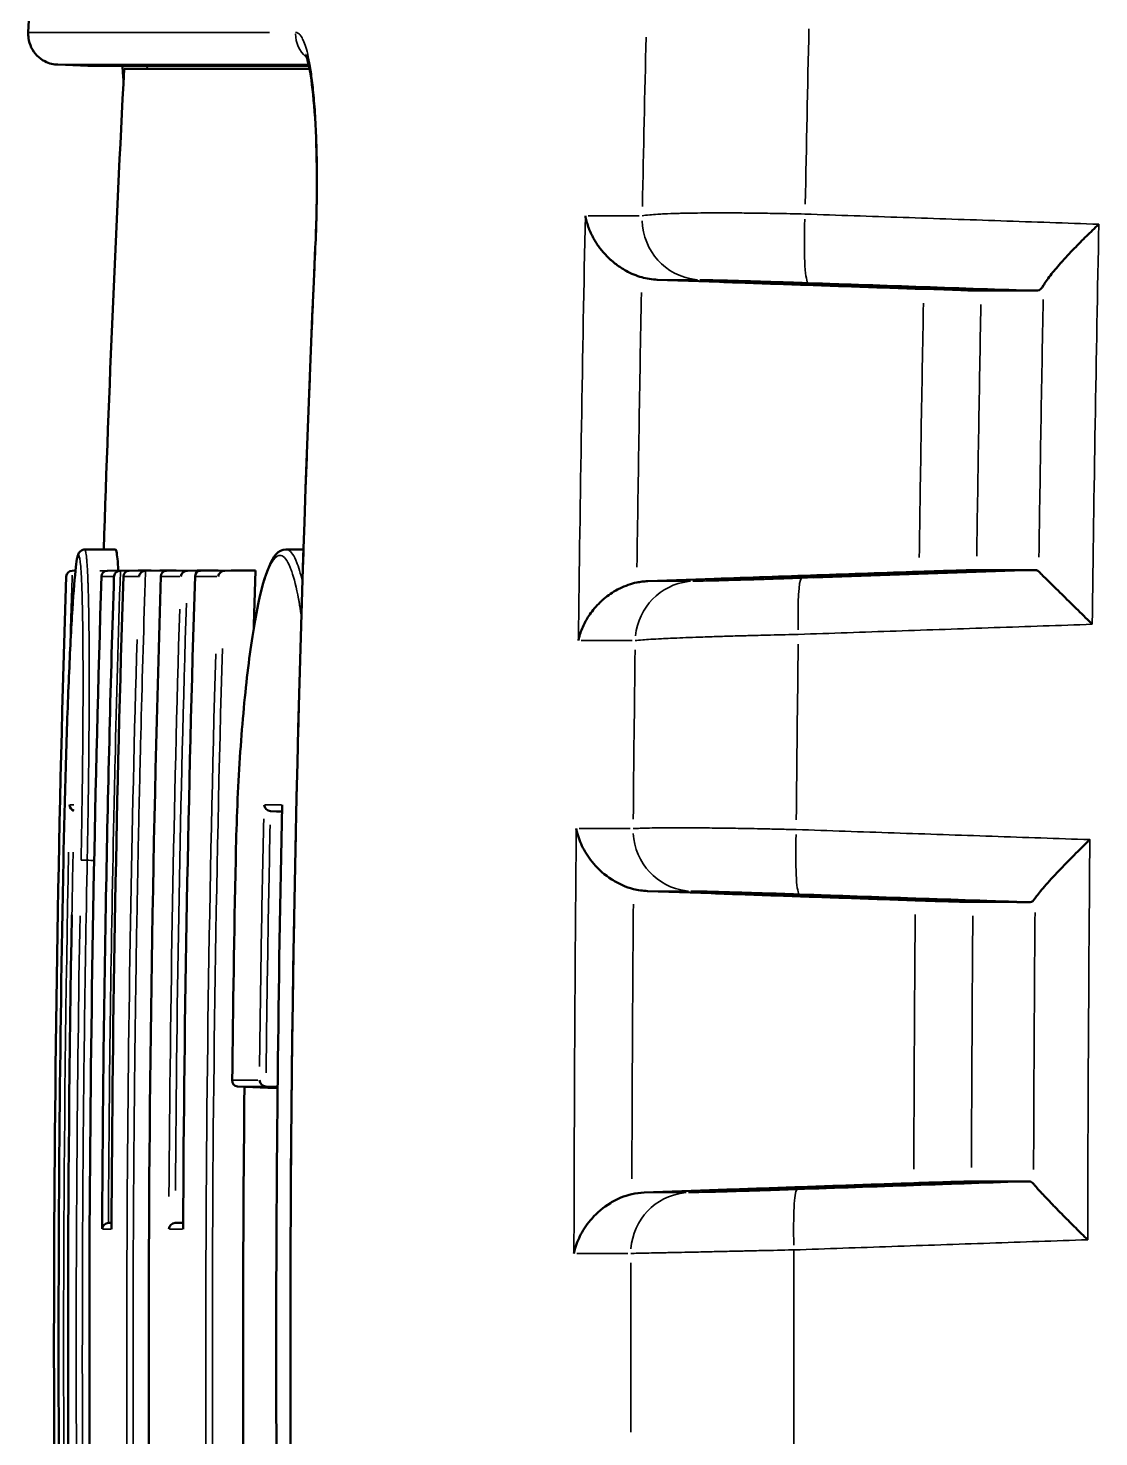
# Model space of a CAD drawing. Header units: millimetres. Extents: x 40 to 2195, y 40 to 1687.
# Drawn here: x 995.76 to 1013.28, y 1387.74 to 1410.78 of the extents above; entities that cross this region are included whole.
import ezdxf

# ---------------------------------------------------------------- set-up
doc = ezdxf.new("R2010")
doc.units = ezdxf.units.MM
doc.header["$LTSCALE"] = 8
doc.layers.add('Visible (ISO)', color=7, linetype='Continuous', lineweight=50)
doc.layers.add('Visible Narrow (ISO)', color=7, linetype='Continuous', lineweight=35)

msp = doc.modelspace()

# ---------------------------------------------------------------- linework, layer by layer
at = {"layer": 'Visible (ISO)'}
for p, q in [((1000.217, 1410.663), (1000.217, 1410.663)), ((996.247, 1410.183), (996.74, 1410.166)), ((1000.356, 1410.166), (996.738, 1410.166)), ((1000.376, 1410.166), (1000.376, 1410.166)), ((1000.384, 1410.114), (1000.384, 1410.114)), ((1006.058, 1406.665), (1007.077, 1406.63)), ((1007.903, 1406.63), (1007.08, 1406.63)), ((996.688, 1402.253), (997.192, 1402.254)), ((999.982, 1402.253), (1000.268, 1402.254)), ((996.386, 1401.81), (996.386, 1401.81)), ((996.486, 1401.906), (996.537, 1401.907)), ((997.059, 1401.906), (997.561, 1401.908)), ((997.273, 1401.906), (997.777, 1401.908)), ((997.415, 1401.906), (997.917, 1401.908)), ((997.777, 1401.908), (997.561, 1401.908)), ((997.684, 1401.906), (998.187, 1401.908)), ((998.187, 1401.908), (997.917, 1401.908)), ((998.027, 1401.906), (998.528, 1401.908)), ((998.368, 1401.906), (998.872, 1401.908)), ((998.872, 1401.908), (998.528, 1401.908)), ((998.584, 1401.906), (999.084, 1401.908)), ((998.98, 1401.906), (999.483, 1401.908)), ((999.483, 1401.908), (999.084, 1401.908)), ((1000.223, 1401.84), (1000.223, 1401.84)), ((1000.157, 1401.597), (1000.157, 1401.597)), ((1005.9, 1401.735), (1006.998, 1401.773)), ((1007.808, 1401.773), (1006.986, 1401.773)), ((999.728, 1397.974), (999.919, 1397.963)), ((1005.896, 1396.666), (1006.942, 1396.63)), ((1007.761, 1396.63), (1006.939, 1396.63)), ((999.187, 1393.47), (999.685, 1393.447)), ((999.654, 1393.47), (999.845, 1393.462)), ((999.845, 1393.447), (999.685, 1393.447)), ((1005.844, 1391.735), (1006.915, 1391.773)), ((1007.733, 1391.773), (1006.91, 1391.773)), ((997.076, 1391.237), (997.127, 1391.238)), ((998.17, 1391.237), (998.299, 1391.241)), ((1005.623, 1389.901), (1005.623, 1389.901)), ((1005.625, 1388.501), (1005.625, 1388.501))]:
    msp.add_line(p, q, dxfattribs=at)
for centre, radius, start, end in [((1395.186, 1389.201), 400, 175.10414, 176.91759), ((1395.186, 1389.201), 398.4, 176.99104, 178.12254), ((1395.186, 1389.201), 399, 178.18914, 181.54091), ((1395.384, 1389.2), 397.4, 178.16744, 178.16759), ((1395.508, 1389.198), 396.839, 178.16467, 178.16477), ((1395.498, 1389.201), 396.218, 178.16219, 178.29836), ((1396.448, 1389.173), 397.169, 178.30007, 178.30009), ((1395.94, 1389.201), 388.299, 178.90381, 178.90773), ((1395.498, 1389.201), 396.218, 179.38342, 180.61658), ((1395.94, 1389.201), 388.299, 179.61682, 179.62056)]:
    msp.add_arc(centre, radius, start, end, dxfattribs=at)
for centre, major_axis, ratio, start_param, end_param in [((1356.473, 1389.2), (-0.007, 381.504), 0.911853, 1.525171, 1.525247), ((1010.38, 1406.523), (-0.999, 0.035), 0.007329, 1.608058, 2.931488), ((1452.198, 1406.213), (-450.633, 0.278), 0.000029, 6.066786, 6.074349), ((1452.199, 1406.195), (-450.633, 0.295), 0.000038, 6.0647, 6.066786), ((1012.325, 1407.489), (0.048, 1.002), 0.227025, 3.152478, 3.572113), ((996.486, 1401.806), (-0.1, 0.0033), 0.999941, 4.747166, 6.283313), ((997.064, 1401.806), (-0.0713, 0.0735), 0.95109, 5.540715, 7.077144), ((1395.284, 1389.201), (0, 399), 0.998284, 1.539191, 1.551905), ((997.422, 1401.806), (-0.0718, 0.0739), 0.937936, 5.547783, 7.083927), ((1395.418, 1389.206), (1.974, 397.95), 0.999718, 1.543832, 1.543833), ((998.036, 1401.806), (-0.0724, 0.0746), 0.920712, 5.557093, 7.093127), ((998.36, 1401.806), (-0.0752, -0.0727), 0.913041, 3.901202, 5.437452), ((998.594, 1401.806), (-0.0728, 0.075), 0.908099, 5.564078, 7.100108), ((998.97, 1401.806), (-0.0756, -0.0732), 0.900447, 3.89426, 5.430616), ((1356.473, 1389.2), (-0.007, 381.504), 0.911853, 1.537655, 1.53773), ((1010.303, 1401.88), (-1.001, -0.035), 0.007343, 3.35183, 4.675862), ((1452.177, 1402.192), (-450.786, -0.279), 0.00003, 0.209858, 0.217378), ((1452.177, 1402.209), (-450.785, -0.296), 0.000039, 0.217377, 0.21993), ((996.542, 1398.074), (-0.071, 0.0722), 0.974136, 0.784729, 2.049992), ((999.722, 1398.074), (-0.074, 0.0756), 0.88564, 0.834249, 2.370288), ((1000.021, 1398.073), (-0.076, -0.0742), 0.881115, 5.423835, 5.550223), ((1395.196, 1389.201), (0, -399), 0.999837, 4.692414, 4.737972), ((1395.284, 1389.201), (0, 399), 0.998284, 1.551905, 1.565937), ((1005.935, 1397.727), (-0.888, -0.584), 0.997982, 0.735413, 0.953575), ((1356.4, 1389.201), (0, 381.471), 0.91174, 1.551402, 1.551477), ((1010.244, 1396.523), (-1, 0.035), 0.007351, 1.606292, 2.930893), ((1452.191, 1396.212), (-450.938, 0.279), 0.00003, 6.065047, 6.072533), ((1452.192, 1396.195), (-450.938, 0.295), 0.000039, 6.062816, 6.065047), ((1012.178, 1397.486), (0.02, 0.999), 0.229505, 3.146187, 3.497465), ((999.202, 1393.57), (-0.0751, -0.0742), 0.893064, 5.436621, 6.972657), ((999.647, 1393.57), (-0.0744, 0.0752), 0.885758, 0.839903, 2.375942), ((1010.219, 1391.88), (1, 0.035), 0.007356, 0.210742, 1.535543), ((1452.185, 1392.191), (-450.989, -0.279), 0.00003, 0.21099, 0.218462), ((1452.184, 1392.209), (-450.989, -0.296), 0.000039, 0.218462, 0.220848), ((1012.142, 1390.916), (0.008, 1), 0.229728, 6.001695, 6.285035), ((1005.88, 1390.679), (0.479, 0.942), 0.999234, 0.50431, 0.69856), ((1356.4, 1389.201), (0, 381.471), 0.91174, 1.563901, 1.563977), ((997.073, 1391.137), (-0.073, -0.0725), 0.943156, 3.931175, 5.43964), ((998.164, 1391.137), (-0.0741, -0.0736), 0.913223, 3.914695, 5.450741), ((998.399, 1391.137), (-0.0739, 0.0741), 0.908135, 0.734086, 0.830277)]:
    msp.add_ellipse(centre, major_axis=major_axis, ratio=ratio, start_param=start_param, end_param=end_param, dxfattribs=at)
for points, knots in [([(996.247, 1410.183), (996.245, 1410.184), (996.243, 1410.184), (996.237, 1410.184), (996.234, 1410.184), (996.227, 1410.185), (996.223, 1410.185), (996.212, 1410.186), (996.205, 1410.187), (996.181, 1410.19), (996.164, 1410.193), (996.108, 1410.206), (996.07, 1410.221), (995.987, 1410.264), (995.944, 1410.296), (995.87, 1410.372), (995.838, 1410.416), (995.792, 1410.512), (995.776, 1410.564), (995.765, 1410.647), (995.764, 1410.679), (995.765, 1410.71)], [0, 0, 0, 0, 0.00107948, 0.00107948, 0.00211391, 0.00211391, 0.00333286, 0.00333286, 0.00552746, 0.00552746, 0.01066084, 0.01066084, 0.02274487, 0.02274487, 0.03860349, 0.03860349, 0.05453463, 0.05453463, 0.0704664, 0.0704664, 0.07984754, 0.07984754, 0.07984754, 0.07984754]), ([(1000.462, 1407.191), (1000.478, 1407.554), (1000.487, 1407.923), (1000.487, 1408.603), (1000.479, 1408.925), (1000.448, 1409.488), (1000.424, 1409.737), (1000.384, 1410.022), (1000.369, 1410.102), (1000.342, 1410.228), (1000.329, 1410.276), (1000.31, 1410.335), (1000.303, 1410.351), (1000.302, 1410.351), (1000.302, 1410.351), (1000.302, 1410.351)], [0, 0, 0, 0, 0.1090992, 0.1090992, 0.2155087, 0.2155087, 0.3206397, 0.3206397, 0.3700923, 0.3700923, 0.4148458, 0.4148458, 0.4518339, 0.4518339, 0.4526342, 0.4526342, 0.4526342, 0.4526342]), ([(997.324, 1409.896), (997.322, 1409.932), (997.32, 1409.967), (997.314, 1410.06), (997.31, 1410.116), (997.305, 1410.166)], [0.31018774, 0.31018774, 0.31018774, 0.31018774, 0.32813959, 0.32813959, 0.36023956, 0.36023956, 0.36023956, 0.36023956]), ([(997.336, 1410.114), (997.336, 1410.114), (997.403, 1410.114), (997.925, 1410.114), (998.869, 1410.114), (1000.366, 1410.114)], [-6.309309, -6.309309, -6.309309, -6.309309, -4.95291, -4.95291, -1.054448, -1.054448, -1.054448, -1.054448]), ([(1004.88, 1407.711), (1004.885, 1407.681), (1004.892, 1407.652), (1004.9, 1407.623), (1004.908, 1407.593), (1004.917, 1407.563), (1004.928, 1407.533), (1004.938, 1407.503), (1004.95, 1407.473), (1004.963, 1407.444), (1004.975, 1407.419), (1004.987, 1407.394), (1005, 1407.369), (1005.013, 1407.345), (1005.026, 1407.32), (1005.041, 1407.297), (1005.056, 1407.273), (1005.071, 1407.249), (1005.087, 1407.226), (1005.096, 1407.214), (1005.105, 1407.201), (1005.114, 1407.189), (1005.132, 1407.165), (1005.15, 1407.142), (1005.169, 1407.12), (1005.189, 1407.097), (1005.209, 1407.076), (1005.229, 1407.055), (1005.25, 1407.033), (1005.271, 1407.013), (1005.293, 1406.993), (1005.298, 1406.988), (1005.304, 1406.983), (1005.31, 1406.978), (1005.334, 1406.957), (1005.358, 1406.937), (1005.384, 1406.918), (1005.41, 1406.898), (1005.436, 1406.879), (1005.464, 1406.861), (1005.491, 1406.844), (1005.518, 1406.827), (1005.546, 1406.812), (1005.588, 1406.789), (1005.63, 1406.768), (1005.673, 1406.751), (1005.716, 1406.733), (1005.759, 1406.718), (1005.802, 1406.705)], [0.000013, 0.000013, 0.000013, 0.000013, 0.0651782, 0.0651782, 0.0651782, 0.1325891, 0.1325891, 0.1325891, 0.2, 0.2, 0.2, 0.256502, 0.256502, 0.256502, 0.3127765, 0.3127765, 0.3127765, 0.3691619, 0.3691619, 0.3691619, 0.4, 0.4, 0.4, 0.460956, 0.460956, 0.460956, 0.5224792, 0.5224792, 0.5224792, 0.5840364, 0.5840364, 0.5840364, 0.6, 0.6, 0.6, 0.6658861, 0.6658861, 0.6658861, 0.7329431, 0.7329431, 0.7329431, 0.8, 0.8, 0.8, 0.9, 0.9, 0.9, 1, 1, 1, 1]), ([(1012.376, 1406.574), (1012.387, 1406.593), (1012.401, 1406.616), (1012.419, 1406.641), (1012.438, 1406.67), (1012.462, 1406.701), (1012.49, 1406.737), (1012.513, 1406.766), (1012.538, 1406.797), (1012.567, 1406.831), (1012.594, 1406.863), (1012.624, 1406.898), (1012.656, 1406.934), (1012.667, 1406.946), (1012.677, 1406.958), (1012.688, 1406.97), (1012.723, 1407.008), (1012.76, 1407.049), (1012.799, 1407.091), (1012.834, 1407.128), (1012.871, 1407.166), (1012.909, 1407.206), (1012.925, 1407.222), (1012.942, 1407.239), (1012.958, 1407.256), (1012.99, 1407.288), (1013.022, 1407.321), (1013.055, 1407.354), (1013.088, 1407.386), (1013.121, 1407.418), (1013.154, 1407.451), (1013.187, 1407.483), (1013.22, 1407.514), (1013.254, 1407.547), (1013.263, 1407.555), (1013.272, 1407.564), (1013.282, 1407.573)], [0.0000015, 0.0000015, 0.0000015, 0.0000015, 0.1184218, 0.1184218, 0.1184218, 0.25, 0.25, 0.25, 0.3593333, 0.3593333, 0.3593333, 0.4656839, 0.4656839, 0.4656839, 0.5, 0.5, 0.5, 0.6100758, 0.6100758, 0.6100758, 0.7085738, 0.7085738, 0.7085738, 0.75, 0.75, 0.75, 0.8289084, 0.8289084, 0.8289084, 0.9056427, 0.9056427, 0.9056427, 0.9795073, 0.9795073, 0.9795073, 1, 1, 1, 1]), ([(1006.058, 1406.665), (1006.015, 1406.667), (1005.972, 1406.671), (1005.886, 1406.684), (1005.844, 1406.694), (1005.802, 1406.705)], [0.000001, 0.000001, 0.000001, 0.000001, 0.01298467, 0.01298467, 0.02596788, 0.02596788, 0.02596788, 0.02596788]), ([(1010.417, 1406.514), (1010.045, 1406.527), (1009.303, 1406.553), (1008.19, 1406.591), (1007.448, 1406.617), (1007.077, 1406.63)], [0, 0, 0, 0, 0.3333333, 0.6666667, 1, 1, 1, 1]), ([(1007.9, 1406.63), (1008.363, 1406.614), (1008.827, 1406.598), (1009.291, 1406.582), (1010.218, 1406.55), (1011.147, 1406.519), (1012.076, 1406.487)], [0, 0, 0, 0, 0.3333333, 0.3333333, 0.3333333, 1, 1, 1, 1]), ([(996.34, 1397.171), (996.351, 1397.708), (996.365, 1398.253), (996.395, 1399.264), (996.412, 1399.745), (996.449, 1400.593), (996.468, 1400.97), (996.506, 1401.576), (996.526, 1401.812), (996.552, 1402.033), (996.56, 1402.085), (996.574, 1402.145), (996.578, 1402.161), (996.59, 1402.19), (996.595, 1402.201), (996.614, 1402.222), (996.623, 1402.231), (996.649, 1402.247), (996.668, 1402.253), (996.688, 1402.253)], [0, 0, 0, 0, 0.1613355, 0.1613355, 0.3203357, 0.3203357, 0.4795766, 0.4795766, 0.6392043, 0.6392043, 0.7110804, 0.7110804, 0.7471821, 0.7471821, 0.765384, 0.765384, 0.7749021, 0.7749021, 0.7849978, 0.7849978, 0.7849978, 0.7849978]), ([(997.238, 1401.907), (997.23, 1402.056), (997.22, 1402.165), (997.203, 1402.243), (997.197, 1402.254), (997.192, 1402.254)], [-0.8577646, -0.8577646, -0.8577646, -0.8577646, -0.7710822, -0.7710822, -0.7304026, -0.7304026, -0.7304026, -0.7304026]), ([(999.159, 1397.17), (999.169, 1397.706), (999.191, 1398.248), (999.254, 1399.256), (999.295, 1399.735), (999.392, 1400.585), (999.448, 1400.964), (999.571, 1401.582), (999.638, 1401.824), (999.776, 1402.136), (999.848, 1402.253), (999.982, 1402.253)], [0, 0, 0, 0, 0.1606433, 0.1606433, 0.319311, 0.319311, 0.4793299, 0.4793299, 0.6418433, 0.6418433, 0.7882728, 0.7882728, 0.7882728, 0.7882728]), ([(997.273, 1401.906), (997.265, 1401.906), (997.258, 1401.905), (997.242, 1401.902), (997.234, 1401.899), (997.214, 1401.889), (997.204, 1401.881), (997.187, 1401.861), (997.18, 1401.851), (997.17, 1401.827), (997.169, 1401.816), (997.168, 1401.81), (997.168, 1401.81), (997.168, 1401.81)], [0.000001, 0.000001, 0.000001, 0.000001, 0.00236883, 0.00236883, 0.00503564, 0.00503564, 0.00940034, 0.00940034, 0.01335065, 0.01335065, 0.01867467, 0.01867467, 0.01878284, 0.01878284, 0.01878284, 0.01878284]), ([(997.684, 1401.906), (997.676, 1401.906), (997.668, 1401.905), (997.652, 1401.902), (997.644, 1401.899), (997.625, 1401.889), (997.614, 1401.881), (997.597, 1401.862), (997.59, 1401.852), (997.579, 1401.828), (997.578, 1401.816), (997.577, 1401.81), (997.577, 1401.81), (997.577, 1401.81)], [0.000001, 0.000001, 0.000001, 0.000001, 0.00234912, 0.00234912, 0.00499152, 0.00499152, 0.00933891, 0.00933891, 0.01331814, 0.01331814, 0.01856634, 0.01856634, 0.01868873, 0.01868873, 0.01868873, 0.01868873]), ([(1006.998, 1401.773), (1007.555, 1401.792), (1008.112, 1401.811), (1009.225, 1401.85), (1009.782, 1401.869), (1010.339, 1401.889)], [-0.334543, -0.334543, -0.334543, -0.334543, -0.167272, -0.167272, -0.000001, -0.000001, -0.000001, -0.000001]), ([(1012.25, 1401.916), (1012.258, 1401.916), (1012.266, 1401.914), (1012.282, 1401.906), (1012.29, 1401.901), (1012.298, 1401.893)], [-0.02261933, -0.02261933, -0.02261933, -0.02261933, -0.01131033, -0.01131033, -0.000001, -0.000001, -0.000001, -0.000001]), ([(1013.174, 1401.03), (1013.159, 1401.045), (1013.143, 1401.06), (1013.044, 1401.158), (1012.961, 1401.239), (1012.799, 1401.399), (1012.72, 1401.477), (1012.563, 1401.631), (1012.487, 1401.706), (1012.368, 1401.823), (1012.324, 1401.867), (1012.298, 1401.893)], [-0.1566309, -0.1566309, -0.1566309, -0.1566309, -0.1501663, -0.1501663, -0.1146615, -0.1146615, -0.0783143, -0.0783143, -0.0371215, -0.0371215, -0.000001, -0.000001, -0.000001, -0.000001]), ([(1005.721, 1401.713), (1005.675, 1401.703), (1005.628, 1401.69), (1005.582, 1401.674), (1005.535, 1401.658), (1005.489, 1401.638), (1005.443, 1401.616), (1005.431, 1401.61), (1005.42, 1401.604), (1005.408, 1401.598), (1005.368, 1401.577), (1005.329, 1401.553), (1005.291, 1401.527), (1005.255, 1401.502), (1005.219, 1401.475), (1005.184, 1401.445), (1005.163, 1401.427), (1005.142, 1401.409), (1005.122, 1401.389), (1005.09, 1401.358), (1005.059, 1401.325), (1005.03, 1401.291), (1005.002, 1401.258), (1004.976, 1401.224), (1004.951, 1401.188), (1004.932, 1401.16), (1004.914, 1401.132), (1004.898, 1401.103), (1004.88, 1401.072), (1004.863, 1401.04), (1004.848, 1401.008), (1004.834, 1400.977), (1004.82, 1400.944), (1004.809, 1400.912), (1004.797, 1400.88), (1004.787, 1400.848), (1004.778, 1400.815), (1004.774, 1400.798), (1004.77, 1400.781), (1004.766, 1400.764)], [0, 0, 0, 0, 0.1104252, 0.1104252, 0.1104252, 0.2218283, 0.2218283, 0.2218283, 0.25, 0.25, 0.25, 0.3477487, 0.3477487, 0.3477487, 0.4419797, 0.4419797, 0.4419797, 0.5, 0.5, 0.5, 0.5929819, 0.5929819, 0.5929819, 0.681076, 0.681076, 0.681076, 0.75, 0.75, 0.75, 0.8232727, 0.8232727, 0.8232727, 0.8949706, 0.8949706, 0.8949706, 0.9643261, 0.9643261, 0.9643261, 0.9999883, 0.9999883, 0.9999883, 0.9999883]), ([(1005.721, 1401.713), (1005.751, 1401.719), (1005.78, 1401.724), (1005.84, 1401.731), (1005.87, 1401.733), (1005.9, 1401.735)], [0.00000133, 0.00000133, 0.00000133, 0.00000133, 0.00899695, 0.00899695, 0.01799242, 0.01799242, 0.01799242, 0.01799242]), ([(1004.732, 1397.687), (1004.735, 1397.67), (1004.739, 1397.654), (1004.764, 1397.549), (1004.797, 1397.46), (1004.887, 1397.284), (1004.945, 1397.197), (1005.098, 1397.019), (1005.197, 1396.93), (1005.368, 1396.82), (1005.427, 1396.789), (1005.546, 1396.736), (1005.606, 1396.715), (1005.667, 1396.699)], [-0.1692811, -0.1692811, -0.1692811, -0.1692811, -0.1621934, -0.1621934, -0.1238543, -0.1238543, -0.0846102, -0.0846102, -0.0399224, -0.0399224, -0.0192023, -0.0192023, -0.000001, -0.000001, -0.000001, -0.000001]), ([(1012.239, 1396.548), (1012.266, 1396.589), (1012.312, 1396.647), (1012.434, 1396.789), (1012.512, 1396.875), (1012.674, 1397.046), (1012.758, 1397.133), (1012.928, 1397.304), (1013.016, 1397.391), (1013.108, 1397.48), (1013.119, 1397.491), (1013.13, 1397.501), (1013.135, 1397.507)], [-0.1517774, -0.1517774, -0.1517774, -0.1517774, -0.1144708, -0.1144708, -0.0736713, -0.0736713, -0.0362372, -0.0362372, 0, 0, 0.0022163, 0.0044325, 0.0044325, 0.0044325, 0.0044325]), ([(1010.28, 1396.514), (1009.908, 1396.527), (1009.166, 1396.553), (1008.054, 1396.591), (1007.312, 1396.617), (1006.942, 1396.63)], [0, 0, 0, 0, 0.3333333, 0.6666667, 1, 1, 1, 1]), ([(1007.764, 1396.63), (1008.227, 1396.614), (1008.691, 1396.598), (1009.155, 1396.582), (1009.618, 1396.566), (1010.082, 1396.55), (1010.547, 1396.534), (1011.011, 1396.519), (1011.475, 1396.503), (1011.94, 1396.487)], [0, 0, 0, 0, 0.333333, 0.333333, 0.333333, 0.666667, 0.666667, 0.666667, 1, 1, 1, 1]), ([(1006.915, 1391.773), (1007.286, 1391.785), (1008.027, 1391.811), (1009.14, 1391.85), (1009.883, 1391.875), (1010.254, 1391.888)], [0, 0, 0, 0, 0.3333333, 0.6666667, 1, 1, 1, 1]), ([(1011.915, 1391.916), (1011.45, 1391.9), (1010.986, 1391.884), (1010.521, 1391.868), (1010.057, 1391.852), (1009.593, 1391.836), (1009.129, 1391.82), (1008.665, 1391.804), (1008.201, 1391.789), (1007.738, 1391.773)], [0, 0, 0, 0, 0.333333, 0.333333, 0.333333, 0.666667, 0.666667, 0.666667, 1, 1, 1, 1]), ([(1005.641, 1391.708), (1005.58, 1391.694), (1005.52, 1391.675), (1005.402, 1391.626), (1005.344, 1391.597), (1005.172, 1391.492), (1005.072, 1391.406), (1004.916, 1391.231), (1004.856, 1391.144), (1004.763, 1390.968), (1004.728, 1390.879), (1004.701, 1390.773), (1004.698, 1390.756), (1004.694, 1390.74)], [-0.1592877, -0.1592877, -0.1592877, -0.1592877, -0.1403861, -0.1403861, -0.1200546, -0.1200546, -0.0762646, -0.0762646, -0.037673, -0.037673, 0, 0, 0.006948, 0.006948, 0.006948, 0.006948]), ([(1013.1, 1390.963), (1013.066, 1390.995), (1013.033, 1391.028), (1012.968, 1391.092), (1012.935, 1391.124), (1012.871, 1391.188), (1012.839, 1391.22), (1012.799, 1391.259), (1012.791, 1391.267), (1012.745, 1391.313), (1012.709, 1391.35), (1012.636, 1391.423), (1012.6, 1391.46), (1012.55, 1391.512), (1012.534, 1391.528), (1012.486, 1391.577), (1012.457, 1391.608), (1012.401, 1391.667), (1012.375, 1391.695), (1012.342, 1391.73), (1012.332, 1391.74), (1012.297, 1391.778), (1012.274, 1391.804), (1012.238, 1391.846), (1012.224, 1391.862), (1012.213, 1391.876)], [0, 0, 0, 0, 0.0743527, 0.0743527, 0.1505549, 0.1505549, 0.2294177, 0.2294177, 0.25, 0.25, 0.3463477, 0.3463477, 0.4497305, 0.4497305, 0.5, 0.5, 0.602333, 0.602333, 0.7074797, 0.7074797, 0.75, 0.75, 0.879364, 0.879364, 1, 1, 1, 1]), ([(997.127, 1391.144), (997.127, 1391.142), (997.127, 1391.14), (997.127, 1391.138), (997.127, 1391.138), (997.127, 1391.137)], [-0.0006816046, -0.0006816046, -0.0006816046, -0.0006816046, 0, 0, 0.0000660301, 0.0000660301, 0.0000660301, 0.0000660301])]:
    msp.add_open_spline(points, degree=3, knots=knots, dxfattribs=at)
for points in [[(996.247, 1410.183), (996.247, 1410.183), (996.247, 1410.183), (996.247, 1410.183)], [(1000.462, 1371.212), (999.917, 1383.192), (999.917, 1395.21), (1000.462, 1407.191)], [(996.688, 1402.253), (996.688, 1402.253), (996.688, 1402.253), (996.688, 1402.253)], [(996.844, 1381.232), (996.707, 1388.091), (996.747, 1394.957), (996.964, 1401.815)], [(997.127, 1391.144), (997.144, 1394.702), (997.209, 1398.26), (997.322, 1401.816)], [(997.936, 1376.584), (997.669, 1384.991), (997.669, 1393.411), (997.936, 1401.818)], [(998.299, 1391.147), (998.316, 1394.705), (998.382, 1398.263), (998.495, 1401.819)], [(1012, 1401.916), (1011.535, 1401.9), (1010.605, 1401.868), (1009.212, 1401.82), (1008.284, 1401.789), (1007.82, 1401.773)], [(999.921, 1380.339), (999.789, 1386.246), (999.789, 1392.157), (999.921, 1398.063)], [(999.102, 1393.56), (999.116, 1394.764), (999.134, 1395.967), (999.159, 1397.17)], [(996.47, 1382.634), (996.395, 1387.18), (996.398, 1391.729), (996.478, 1396.276)]]:
    msp.add_open_spline(points, degree=3, dxfattribs=at)
at = {"layer": 'Visible Narrow (ISO)'}
for p, q in [((995.776, 1410.71), (999.714, 1410.71)), ((1000.373, 1410.183), (1000.373, 1410.183)), ((1005.763, 1407.711), (1004.925, 1407.711)), ((1000.467, 1407.191), (1000.462, 1407.191)), ((997.11, 1401.906), (996.938, 1401.906)), ((996.974, 1401.81), (997.157, 1401.81)), ((997.479, 1401.906), (997.259, 1401.906)), ((997.334, 1401.81), (997.563, 1401.81)), ((997.951, 1401.81), (998.243, 1401.81)), ((998.401, 1401.906), (998.089, 1401.906)), ((998.745, 1401.906), (998.405, 1401.906)), ((998.513, 1401.81), (998.851, 1401.81)), ((1008.608, 1401.791), (1012.058, 1401.91)), ((1004.811, 1400.764), (1005.648, 1400.764)), ((996.511, 1398.076), (996.445, 1398.076)), ((999.907, 1398.076), (999.637, 1398.076)), ((999.91, 1397.974), (999.738, 1397.974)), ((1005.614, 1397.687), (1004.778, 1397.687)), ((997.048, 1397.163), (997.048, 1397.163)), ((999.524, 1393.571), (999.124, 1393.571)), ((999.63, 1393.47), (999.21, 1393.47)), ((1006.529, 1391.735), (1005.879, 1391.735)), ((997.121, 1391.237), (997.075, 1391.237)), ((998.29, 1391.237), (998.175, 1391.237)), ((996.981, 1391.137), (997.119, 1391.137)), ((998.076, 1391.137), (998.287, 1391.137)), ((1004.74, 1390.74), (1005.576, 1390.74))]:
    msp.add_line(p, q, dxfattribs=at)
for centre, radius, start, end in [((1395.414, 1389.201), 397.249, 178.24416, 179.62945), ((1395.421, 1389.201), 397.361, 178.25863, 179.64386), ((1395.259, 1389.201), 398.494, 178.3348, 180.99797), ((1395.335, 1389.201), 397.958, 178.33256, 180.99935), ((1395.495, 1389.201), 396.718, 178.34826, 181.65174), ((1395.38, 1389.201), 397.644, 178.36467, 181.63533), ((1395.497, 1389.201), 396.827, 178.3613, 181.6387), ((1395.641, 1389.201), 395.818, 178.84375, 181.15625)]:
    msp.add_arc(centre, radius, start, end, dxfattribs=at)
for centre, major_axis, ratio, start_param, end_param in [((1031.343, 1389.191), (-0.011, -148.275), 0.155459, 4.56634, 4.585894), ((1000.635, 1410.683), (0, 0.5), 0.990415, 1.564057, 2.414437), ((998.179, 1410.455), (0.001, 2), 0.99688, 4.839764, 4.839773), ((1028.867, 1389.198), (-0.015, -146.416), 0.158761, 4.565468, 4.584566), ((1000.635, 1410.683), (0, 0.5), 0.990406, 2.54394, 2.543979), ((1006.787, 1407.664), (0, -1), 0.97767, 4.745284, 6.168497), ((1008.562, 1407.614), (-0.034, -0.999), 0.092056, 4.674606, 6.191191), ((1453.624, 1406.678), (-457.077, -0.011), 0.000022, 0.204715, 0.211334), ((1026.857, 1389.196), (0.006, -140.463), 0.151068, 4.589193, 4.621367), ((1032.063, 1389.196), (0.005, 140.544), 0.155203, 1.448923, 1.478716), ((1032.935, 1389.196), (0.005, 141.157), 0.154033, 1.449628, 1.478943), ((1012.909, 1403.515), (-0.363, -22.964), 0.025526, 4.589402, 4.77326), ((1395.874, 1389.435), (-399.585, -0.002), 0.993068, 6.251932, 6.255293), ((1006.673, 1400.735), (0, 1), 0.977361, 0.11105, 1.466499), ((1453.417, 1401.726), (-457.126, 0.007), 0.000019, 6.070407, 6.0774), ((1008.452, 1400.785), (-0.034, 0.999), 0.084697, 0.081772, 1.415168), ((1395.301, 1389.201), (-12.608, -397.979), 1, 4.713729, 4.737857), ((1395.442, 1389.201), (-12.608, -396.947), 1, 4.713733, 4.737923), ((1031.426, 1389.2), (-0.001, -148.193), 0.156101, 4.63468, 4.654109), ((1395.877, 1389.424), (-399.686, -0.001), 0.993068, 6.25515, 6.312339), ((1028.962, 1389.202), (-0.002, -146.351), 0.159472, 4.63436, 4.653331), ((1396.797, 1389.188), (4.302, 398.737), 0.996274, 1.559821, 1.569989), ((1396.687, 1389.19), (4.3, 398.518), 0.996274, 1.56007, 1.570241), ((1006.639, 1397.665), (0, -1), 0.97727, 4.769066, 6.169732), ((1008.418, 1397.615), (-0.034, -0.999), 0.089186, 4.739202, 6.194529), ((1395.206, 1389.201), (0, 399), 0.999656, 1.550488, 1.585322), ((1395.215, 1389.201), (0, -399), 0.999497, 4.692087, 4.72691), ((996.729, 1397.17), (-0.1, 0.002), 0.000226, 4.785109, 6.18269), ((1453.666, 1396.682), (-457.457, -0.014), 0.000023, 0.206539, 0.213224), ((1395.232, 1389.201), (0, 399), 0.999204, 1.553096, 1.5941), ((1026.906, 1389.201), (0.003, -140.401), 0.151484, 4.660734, 4.692747), ((1032.119, 1389.201), (0, 140.482), 0.155674, 1.520363, 1.550019), ((1032.991, 1389.201), (0, 141.094), 0.154493, 1.520755, 1.549936), ((1036.335, 1389.202), (-0.001, 148), 0.163008, 1.522719, 1.551145), ((1006.601, 1390.736), (0, 1), 0.977167, 0.112322, 1.490326), ((1008.381, 1390.786), (-0.034, 0.999), 0.086745, 0.085162, 1.479608), ((1029.051, 1389.201), (0, -146.435), 0.15999, 4.702931, 4.721846)]:
    msp.add_ellipse(centre, major_axis=major_axis, ratio=ratio, start_param=start_param, end_param=end_param, dxfattribs=at)
for points, knots in [([(1000.467, 1407.191), (1000.479, 1407.456), (1000.494, 1407.953), (1000.494, 1408.595), (1000.477, 1409.128), (1000.451, 1409.559), (1000.416, 1409.901), (1000.378, 1410.167), (1000.337, 1410.366), (1000.296, 1410.51), (1000.254, 1410.609), (1000.216, 1410.669), (1000.177, 1410.703), (1000.152, 1410.71), (1000.14, 1410.71)], [0, 0, 0, 0, 0.0833333, 0.1666667, 0.25, 0.3333333, 0.4166667, 0.5, 0.5833333, 0.6666667, 0.75, 0.8333333, 0.9166667, 1, 1, 1, 1]), ([(1000.352, 1410.183), (999.332, 1410.183), (997.6, 1410.183), (996.437, 1410.183), (996.247, 1410.183), (996.247, 1410.183)], [0.0196591, 0.0196591, 0.0196591, 0.0196591, 0.25, 0.5, 0.6371678, 0.6371678, 0.6371678, 0.6371678]), ([(997.696, 1410.166), (997.696, 1410.165), (997.697, 1410.165), (997.701, 1410.159), (997.704, 1410.154), (997.712, 1410.138), (997.716, 1410.127), (997.721, 1410.114)], [0.117283, 0.117283, 0.117283, 0.117283, 0.125, 0.125, 0.1666667, 0.1666667, 0.2247832, 0.2247832, 0.2247832, 0.2247832]), ([(1004.88, 1407.711), (1004.857, 1406.576), (1004.815, 1404.284), (1004.781, 1401.945), (1004.766, 1400.764)], [0.0000056, 0.0000056, 0.0000056, 0.0000056, 0.5, 0.9999951, 0.9999951, 0.9999951, 0.9999951]), ([(1008.474, 1407.739), (1008.313, 1407.743), (1008.153, 1407.747), (1007.996, 1407.75), (1007.965, 1407.75), (1007.934, 1407.751), (1007.904, 1407.751), (1007.847, 1407.752), (1007.791, 1407.753), (1007.736, 1407.754), (1007.636, 1407.755), (1007.538, 1407.756), (1007.442, 1407.757), (1007.347, 1407.758), (1007.255, 1407.758), (1007.165, 1407.759), (1007.133, 1407.759), (1007.102, 1407.759), (1007.07, 1407.759), (1007.067, 1407.759), (1007.064, 1407.759), (1007.06, 1407.759), (1006.98, 1407.759), (1006.903, 1407.758), (1006.828, 1407.758), (1006.753, 1407.757), (1006.681, 1407.756), (1006.612, 1407.755), (1006.57, 1407.754), (1006.529, 1407.753), (1006.489, 1407.753), (1006.455, 1407.752), (1006.422, 1407.751), (1006.391, 1407.75), (1006.311, 1407.748), (1006.238, 1407.745), (1006.172, 1407.742), (1006.133, 1407.74), (1006.097, 1407.738), (1006.064, 1407.736), (1006.016, 1407.733), (1005.973, 1407.73), (1005.936, 1407.727), (1005.884, 1407.722), (1005.842, 1407.717), (1005.81, 1407.711)], [0, 0, 0, 0, 0.128307, 0.128307, 0.128307, 0.15347, 0.15347, 0.15347, 0.2, 0.2, 0.2, 0.284029, 0.284029, 0.284029, 0.367081, 0.367081, 0.367081, 0.396828, 0.396828, 0.396828, 0.4, 0.4, 0.4, 0.476106, 0.476106, 0.476106, 0.55278, 0.55278, 0.55278, 0.6, 0.6, 0.6, 0.640198, 0.640198, 0.640198, 0.741235, 0.741235, 0.741235, 0.8, 0.8, 0.8, 0.883529, 0.883529, 0.883529, 1, 1, 1, 1]), ([(1008.474, 1407.739), (1009.009, 1407.721), (1009.544, 1407.702), (1010.078, 1407.684), (1010.612, 1407.665), (1011.145, 1407.647), (1011.679, 1407.629), (1012.213, 1407.61), (1012.748, 1407.592), (1013.282, 1407.573)], [0, 0, 0, 0, 0.3333333, 0.3333333, 0.3333333, 0.6666667, 0.6666667, 0.6666667, 1, 1, 1, 1]), ([(1013.174, 1401.03), (1013.188, 1402.122), (1013.22, 1404.306), (1013.26, 1406.485), (1013.282, 1407.573)], [0.0000001, 0.0000001, 0.0000001, 0.0000001, 0.5, 1, 1, 1, 1]), ([(1000.467, 1371.212), (1000.434, 1371.934), (1000.403, 1372.676), (1000.372, 1373.44), (1000.342, 1374.185), (1000.314, 1374.951), (1000.287, 1375.738), (1000.278, 1375.995), (1000.27, 1376.253), (1000.262, 1376.515), (1000.239, 1377.221), (1000.218, 1377.945), (1000.198, 1378.682), (1000.179, 1379.398), (1000.161, 1380.127), (1000.146, 1380.867), (1000.135, 1381.397), (1000.124, 1381.933), (1000.115, 1382.473), (1000.101, 1383.302), (1000.09, 1384.142), (1000.081, 1384.99), (1000.072, 1385.827), (1000.065, 1386.672), (1000.062, 1387.523), (1000.06, 1387.965), (1000.059, 1388.409), (1000.058, 1388.853), (1000.057, 1390.294), (1000.064, 1391.749), (1000.078, 1393.198), (1000.086, 1393.932), (1000.095, 1394.665), (1000.107, 1395.394), (1000.117, 1396.029), (1000.128, 1396.661), (1000.141, 1397.288), (1000.154, 1397.92), (1000.168, 1398.547), (1000.184, 1399.164), (1000.199, 1399.796), (1000.217, 1400.418), (1000.235, 1401.028), (1000.241, 1401.242), (1000.248, 1401.455), (1000.254, 1401.667), (1000.277, 1402.383), (1000.301, 1403.08), (1000.326, 1403.759), (1000.352, 1404.457), (1000.378, 1405.136), (1000.406, 1405.798), (1000.426, 1406.27), (1000.446, 1406.734), (1000.467, 1407.191)], [0, 0, 0, 0, 0.072612, 0.072612, 0.072612, 0.143538, 0.143538, 0.143538, 0.166667, 0.166667, 0.166667, 0.229194, 0.229194, 0.229194, 0.289872, 0.289872, 0.289872, 0.333333, 0.333333, 0.333333, 0.400048, 0.400048, 0.400048, 0.46584, 0.46584, 0.46584, 0.5, 0.5, 0.5, 0.610613, 0.610613, 0.610613, 0.666667, 0.666667, 0.666667, 0.715567, 0.715567, 0.715567, 0.76497, 0.76497, 0.76497, 0.815524, 0.815524, 0.815524, 0.833333, 0.833333, 0.833333, 0.893665, 0.893665, 0.893665, 0.955708, 0.955708, 0.955708, 1, 1, 1, 1]), ([(1008.527, 1406.615), (1008.398, 1406.62), (1008.27, 1406.624), (1008.146, 1406.628), (1008.109, 1406.629), (1008.071, 1406.63), (1008.034, 1406.631), (1007.876, 1406.637), (1007.724, 1406.641), (1007.584, 1406.645), (1007.444, 1406.65), (1007.316, 1406.653), (1007.204, 1406.656), (1007.181, 1406.657), (1007.159, 1406.657), (1007.138, 1406.658), (1007.054, 1406.66), (1006.981, 1406.662), (1006.921, 1406.663), (1006.889, 1406.663), (1006.86, 1406.664), (1006.836, 1406.664), (1006.801, 1406.665), (1006.773, 1406.665), (1006.752, 1406.665)], [0, 0, 0, 0, 0.1534691, 0.1534691, 0.1534691, 0.2, 0.2, 0.2, 0.4, 0.4, 0.4, 0.6, 0.6, 0.6, 0.6402001, 0.6402001, 0.6402001, 0.8, 0.8, 0.8, 0.8835304, 0.8835304, 0.8835304, 1, 1, 1, 1]), ([(996.73, 1397.17), (996.732, 1397.284), (996.734, 1397.397), (996.738, 1397.62), (996.74, 1397.732), (996.744, 1397.954), (996.745, 1398.064), (996.748, 1398.21), (996.748, 1398.248), (996.749, 1398.326), (996.75, 1398.367), (996.752, 1398.522), (996.753, 1398.635), (996.756, 1398.856), (996.757, 1398.965), (996.758, 1399.176), (996.759, 1399.278), (996.76, 1399.402), (996.76, 1399.428), (996.761, 1399.54), (996.761, 1399.624), (996.762, 1399.788), (996.762, 1399.868), (996.763, 1400.025), (996.763, 1400.102), (996.763, 1400.198), (996.763, 1400.22), (996.763, 1400.256), (996.763, 1400.27), (996.762, 1400.365), (996.762, 1400.443), (996.762, 1400.594), (996.761, 1400.668), (996.76, 1400.796), (996.76, 1400.852), (996.759, 1400.912), (996.759, 1400.918), (996.758, 1400.991), (996.757, 1401.053), (996.756, 1401.173), (996.755, 1401.231), (996.753, 1401.325), (996.752, 1401.363), (996.751, 1401.4), (996.751, 1401.402), (996.75, 1401.455), (996.749, 1401.504), (996.746, 1401.597), (996.745, 1401.641), (996.743, 1401.705), (996.742, 1401.727), (996.741, 1401.749), (996.741, 1401.75), (996.739, 1401.792), (996.738, 1401.83), (996.734, 1401.9), (996.733, 1401.933), (996.73, 1401.97), (996.73, 1401.978), (996.729, 1401.987), (996.729, 1401.99), (996.727, 1402.022), (996.725, 1402.049), (996.721, 1402.097), (996.719, 1402.118), (996.717, 1402.139), (996.716, 1402.141), (996.714, 1402.163), (996.711, 1402.18), (996.707, 1402.204), (996.706, 1402.213), (996.704, 1402.222), (996.703, 1402.223), (996.701, 1402.231), (996.7, 1402.236), (996.697, 1402.244), (996.695, 1402.247), (996.693, 1402.25), (996.692, 1402.251), (996.691, 1402.252), (996.691, 1402.252), (996.689, 1402.253), (996.689, 1402.253), (996.688, 1402.253)], [0, 0, 0, 0, 0.0123766, 0.0123766, 0.0250081, 0.0250081, 0.0380339, 0.0380339, 0.0425972, 0.0425972, 0.047619, 0.047619, 0.0619085, 0.0619085, 0.076621, 0.076621, 0.0913336, 0.0913336, 0.0952381, 0.0952381, 0.1084319, 0.1084319, 0.1219442, 0.1219442, 0.1359188, 0.1359188, 0.1400567, 0.1400567, 0.1428571, 0.1428571, 0.1586915, 0.1586915, 0.1751283, 0.1751283, 0.1887986, 0.1887986, 0.1904762, 0.1904762, 0.2073826, 0.2073826, 0.2249364, 0.2249364, 0.2375362, 0.2375362, 0.2380952, 0.2380952, 0.2563087, 0.2563087, 0.2752093, 0.2752093, 0.2857143, 0.2857143, 0.2862741, 0.2862741, 0.3066913, 0.3066913, 0.3278007, 0.3278007, 0.3333333, 0.3333333, 0.3350108, 0.3350108, 0.3579816, 0.3579816, 0.3809524, 0.3809524, 0.3837434, 0.3837434, 0.4097247, 0.4097247, 0.4285714, 0.4285714, 0.4325071, 0.4325071, 0.4502075, 0.4502075, 0.4683447, 0.4683447, 0.4761905, 0.4761905, 0.4812624, 0.4812624, 0.48853, 0.48853, 0.48853, 0.48853]), ([(1000.251, 1401.727), (1000.221, 1401.859), (1000.188, 1401.968), (1000.154, 1402.051), (1000.151, 1402.06), (1000.147, 1402.069), (1000.143, 1402.077), (1000.097, 1402.183), (1000.048, 1402.242), (999.997, 1402.251), (999.993, 1402.252), (999.988, 1402.253), (999.983, 1402.253), (999.983, 1402.253), (999.982, 1402.253), (999.982, 1402.253)], [0.3322231, 0.3322231, 0.3322231, 0.3322231, 0.3846154, 0.3846154, 0.3846154, 0.3902379, 0.3902379, 0.3902379, 0.4615385, 0.4615385, 0.4615385, 0.4682388, 0.4682388, 0.4682388, 0.4686443, 0.4686443, 0.4686443, 0.4686443]), ([(996.629, 1397.172), (996.638, 1397.606), (996.651, 1398.411), (996.661, 1399.448), (996.662, 1400.255), (996.659, 1400.88), (996.651, 1401.345), (996.641, 1401.679), (996.629, 1401.908), (996.617, 1402.053), (996.604, 1402.133), (996.592, 1402.161), (996.579, 1402.152), (996.566, 1402.107), (996.55, 1402.013), (996.531, 1401.854), (996.51, 1401.613), (996.486, 1401.271), (996.46, 1400.805), (996.43, 1400.187), (996.4, 1399.395), (996.368, 1398.387), (996.349, 1397.598), (996.34, 1397.171)], [0, 0, 0, 0, 0.047619, 0.0952381, 0.1428571, 0.1904762, 0.2380952, 0.2857143, 0.3333333, 0.3809524, 0.4285714, 0.4761905, 0.5238095, 0.5714286, 0.6190476, 0.6666667, 0.7142857, 0.7619048, 0.8095238, 0.8571429, 0.9047619, 0.952381, 1, 1, 1, 1]), ([(1000.234, 1401.162), (1000.225, 1401.22), (1000.217, 1401.275), (1000.208, 1401.328), (1000.205, 1401.347), (1000.201, 1401.367), (1000.198, 1401.386), (1000.195, 1401.405), (1000.191, 1401.423), (1000.188, 1401.442), (1000.154, 1401.627), (1000.116, 1401.779), (1000.076, 1401.894), (1000.07, 1401.911), (1000.064, 1401.927), (1000.058, 1401.942), (1000.056, 1401.947), (1000.054, 1401.952), (1000.052, 1401.957), (1000.028, 1402.018), (1000.002, 1402.066), (999.976, 1402.099), (999.95, 1402.131), (999.924, 1402.15), (999.898, 1402.155), (999.857, 1402.163), (999.816, 1402.138), (999.774, 1402.081), (999.762, 1402.063), (999.749, 1402.043), (999.736, 1402.019), (999.733, 1402.014), (999.731, 1402.01), (999.729, 1402.006), (999.678, 1401.908), (999.628, 1401.763), (999.58, 1401.575), (999.579, 1401.57), (999.577, 1401.564), (999.576, 1401.558), (999.572, 1401.541), (999.567, 1401.524), (999.563, 1401.506), (999.55, 1401.453), (999.538, 1401.398), (999.526, 1401.34), (999.514, 1401.282), (999.501, 1401.221), (999.49, 1401.158), (999.478, 1401.095), (999.466, 1401.03), (999.455, 1400.963), (999.447, 1400.914), (999.439, 1400.865), (999.431, 1400.814), (999.426, 1400.778), (999.42, 1400.742), (999.415, 1400.706), (999.404, 1400.628), (999.393, 1400.548), (999.382, 1400.467), (999.361, 1400.305), (999.341, 1400.137), (999.323, 1399.968), (999.321, 1399.944), (999.318, 1399.92), (999.316, 1399.896), (999.311, 1399.843), (999.305, 1399.789), (999.3, 1399.735), (999.291, 1399.643), (999.283, 1399.551), (999.275, 1399.459), (999.267, 1399.364), (999.26, 1399.269), (999.252, 1399.175), (999.246, 1399.095), (999.241, 1399.016), (999.235, 1398.937), (999.231, 1398.87), (999.227, 1398.804), (999.223, 1398.738), (999.216, 1398.64), (999.211, 1398.543), (999.206, 1398.447), (999.2, 1398.348), (999.196, 1398.25), (999.191, 1398.153), (999.189, 1398.107), (999.187, 1398.061), (999.185, 1398.016), (999.182, 1397.941), (999.179, 1397.868), (999.177, 1397.795), (999.174, 1397.71), (999.171, 1397.627), (999.169, 1397.544), (999.166, 1397.459), (999.164, 1397.376), (999.162, 1397.293), (999.161, 1397.252), (999.16, 1397.211), (999.159, 1397.17)], [0.2777876, 0.2777876, 0.2777876, 0.2777876, 0.2949742, 0.2949742, 0.2949742, 0.3013161, 0.3013161, 0.3013161, 0.3076923, 0.3076923, 0.3076923, 0.3720677, 0.3720677, 0.3720677, 0.3814451, 0.3814451, 0.3814451, 0.3846154, 0.3846154, 0.3846154, 0.4236889, 0.4236889, 0.4236889, 0.4615656, 0.4615656, 0.4615656, 0.5201952, 0.5201952, 0.5201952, 0.5384615, 0.5384615, 0.5384615, 0.5416851, 0.5416851, 0.5416851, 0.6132193, 0.6132193, 0.6132193, 0.6153846, 0.6153846, 0.6153846, 0.621779, 0.621779, 0.621779, 0.6407584, 0.6407584, 0.6407584, 0.6597242, 0.6597242, 0.6597242, 0.6786009, 0.6786009, 0.6786009, 0.6923077, 0.6923077, 0.6923077, 0.7019183, 0.7019183, 0.7019183, 0.7225212, 0.7225212, 0.7225212, 0.7634877, 0.7634877, 0.7634877, 0.7692308, 0.7692308, 0.7692308, 0.7821647, 0.7821647, 0.7821647, 0.804199, 0.804199, 0.804199, 0.8269572, 0.8269572, 0.8269572, 0.8461538, 0.8461538, 0.8461538, 0.8623521, 0.8623521, 0.8623521, 0.8864008, 0.8864008, 0.8864008, 0.9112905, 0.9112905, 0.9112905, 0.9230769, 0.9230769, 0.9230769, 0.9425669, 0.9425669, 0.9425669, 0.9651299, 0.9651299, 0.9651299, 0.9884086, 0.9884086, 0.9884086, 1, 1, 1, 1]), ([(997.076, 1391.237), (997.082, 1392.315), (997.092, 1393.429), (997.107, 1394.572), (997.108, 1394.619), (997.108, 1394.666), (997.109, 1394.713), (997.124, 1395.81), (997.144, 1396.935), (997.17, 1398.105), (997.175, 1398.332), (997.181, 1398.56), (997.186, 1398.79), (997.21, 1399.798), (997.239, 1400.838), (997.273, 1401.906)], [0, 0, 0, 0, 0.3333333, 0.3333333, 0.3333333, 0.347034, 0.347034, 0.347034, 0.6666667, 0.6666667, 0.6666667, 0.7285891, 0.7285891, 0.7285891, 1, 1, 1, 1]), ([(997.56, 1381.234), (997.55, 1381.736), (997.541, 1382.242), (997.533, 1382.75), (997.525, 1383.239), (997.518, 1383.729), (997.512, 1384.218), (997.512, 1384.228), (997.512, 1384.239), (997.511, 1384.25), (997.507, 1384.634), (997.502, 1385.017), (997.499, 1385.403), (997.495, 1385.783), (997.492, 1386.166), (997.489, 1386.557), (997.488, 1386.787), (997.487, 1387.019), (997.485, 1387.255), (997.485, 1387.337), (997.485, 1387.421), (997.484, 1387.504), (997.483, 1387.708), (997.483, 1387.915), (997.482, 1388.124), (997.481, 1388.506), (997.481, 1388.897), (997.481, 1389.294), (997.481, 1389.724), (997.482, 1390.163), (997.483, 1390.608), (997.484, 1390.779), (997.484, 1390.95), (997.485, 1391.123), (997.488, 1391.649), (997.492, 1392.183), (997.496, 1392.722), (997.501, 1393.221), (997.506, 1393.724), (997.512, 1394.229), (997.516, 1394.49), (997.519, 1394.752), (997.523, 1395.014), (997.523, 1395.019), (997.523, 1395.024), (997.523, 1395.029), (997.532, 1395.603), (997.541, 1396.181), (997.553, 1396.765), (997.56, 1397.165), (997.568, 1397.567), (997.577, 1397.973), (997.585, 1398.333), (997.594, 1398.696), (997.603, 1399.062), (997.623, 1399.881), (997.646, 1400.714), (997.673, 1401.559), (997.676, 1401.675), (997.68, 1401.791), (997.684, 1401.906)], [0, 0, 0, 0, 0.084865, 0.084865, 0.084865, 0.166667, 0.166667, 0.166667, 0.168479, 0.168479, 0.168479, 0.232802, 0.232802, 0.232802, 0.296127, 0.296127, 0.296127, 0.333333, 0.333333, 0.333333, 0.346386, 0.346386, 0.346386, 0.378288, 0.378288, 0.378288, 0.43669, 0.43669, 0.43669, 0.5, 0.5, 0.5, 0.524253, 0.524253, 0.524253, 0.598219, 0.598219, 0.598219, 0.666667, 0.666667, 0.666667, 0.702088, 0.702088, 0.702088, 0.702727, 0.702727, 0.702727, 0.780304, 0.780304, 0.780304, 0.833333, 0.833333, 0.833333, 0.88034, 0.88034, 0.88034, 0.985617, 0.985617, 0.985617, 1, 1, 1, 1]), ([(1006.638, 1401.735), (1006.659, 1401.735), (1006.687, 1401.735), (1006.721, 1401.735), (1006.746, 1401.736), (1006.775, 1401.736), (1006.807, 1401.737), (1006.868, 1401.738), (1006.941, 1401.74), (1007.025, 1401.742), (1007.046, 1401.742), (1007.068, 1401.743), (1007.09, 1401.744), (1007.202, 1401.747), (1007.331, 1401.75), (1007.472, 1401.754), (1007.612, 1401.759), (1007.764, 1401.763), (1007.923, 1401.768), (1007.96, 1401.77), (1007.997, 1401.771), (1008.035, 1401.772), (1008.159, 1401.776), (1008.288, 1401.78), (1008.417, 1401.785)], [0, 0, 0, 0, 0.116469, 0.116469, 0.116469, 0.2, 0.2, 0.2, 0.359754, 0.359754, 0.359754, 0.4, 0.4, 0.4, 0.6, 0.6, 0.6, 0.8, 0.8, 0.8, 0.846456, 0.846456, 0.846456, 1, 1, 1, 1]), ([(1005.696, 1400.764), (1005.727, 1400.768), (1005.769, 1400.771), (1005.821, 1400.775), (1005.859, 1400.778), (1005.902, 1400.781), (1005.949, 1400.784), (1006.002, 1400.787), (1006.06, 1400.79), (1006.124, 1400.793), (1006.172, 1400.796), (1006.223, 1400.798), (1006.276, 1400.801), (1006.308, 1400.802), (1006.341, 1400.804), (1006.375, 1400.805), (1006.44, 1400.808), (1006.508, 1400.811), (1006.58, 1400.813), (1006.652, 1400.816), (1006.727, 1400.819), (1006.805, 1400.821), (1006.851, 1400.823), (1006.899, 1400.825), (1006.947, 1400.826), (1006.95, 1400.826), (1006.953, 1400.827), (1006.957, 1400.827), (1007.043, 1400.829), (1007.133, 1400.832), (1007.225, 1400.835), (1007.318, 1400.838), (1007.413, 1400.841), (1007.511, 1400.843), (1007.548, 1400.844), (1007.586, 1400.845), (1007.624, 1400.846), (1007.679, 1400.848), (1007.735, 1400.849), (1007.792, 1400.851), (1007.948, 1400.855), (1008.108, 1400.858), (1008.27, 1400.862), (1008.301, 1400.863), (1008.333, 1400.863), (1008.365, 1400.864)], [0, 0, 0, 0, 0.1164701, 0.1164701, 0.1164701, 0.2, 0.2, 0.2, 0.2915916, 0.2915916, 0.2915916, 0.3597552, 0.3597552, 0.3597552, 0.4, 0.4, 0.4, 0.4772294, 0.4772294, 0.4772294, 0.5542676, 0.5542676, 0.5542676, 0.6, 0.6, 0.6, 0.6031159, 0.6031159, 0.6031159, 0.6852727, 0.6852727, 0.6852727, 0.7682901, 0.7682901, 0.7682901, 0.8, 0.8, 0.8, 0.8464549, 0.8464549, 0.8464549, 0.9749535, 0.9749535, 0.9749535, 1, 1, 1, 1]), ([(1013.174, 1401.03), (1012.639, 1401.011), (1012.104, 1400.993), (1011.034, 1400.956), (1010.5, 1400.938), (1009.432, 1400.901), (1008.898, 1400.882), (1008.365, 1400.864)], [0.0000006, 0.0000006, 0.0000006, 0.0000006, 0.3333333, 0.3333333, 0.6666667, 0.6666667, 1, 1, 1, 1]), ([(1004.732, 1397.687), (1004.721, 1396.528), (1004.704, 1394.212), (1004.696, 1391.897), (1004.694, 1390.74)], [0.0000029, 0.0000029, 0.0000029, 0.0000029, 0.5, 0.9999977, 0.9999977, 0.9999977, 0.9999977]), ([(1008.331, 1397.672), (1008.242, 1397.674), (1008.155, 1397.676), (1007.978, 1397.68), (1007.889, 1397.682), (1007.73, 1397.685), (1007.66, 1397.687), (1007.476, 1397.69), (1007.365, 1397.692), (1007.138, 1397.695), (1007.023, 1397.697), (1006.845, 1397.698), (1006.778, 1397.699), (1006.647, 1397.7), (1006.582, 1397.7), (1006.457, 1397.701), (1006.398, 1397.701), (1006.257, 1397.701), (1006.179, 1397.7), (1006.044, 1397.699), (1005.985, 1397.698), (1005.926, 1397.697), (1005.921, 1397.697), (1005.873, 1397.696), (1005.834, 1397.695), (1005.766, 1397.693), (1005.736, 1397.691), (1005.692, 1397.689), (1005.676, 1397.688), (1005.662, 1397.687)], [0, 0, 0, 0, 0.069966, 0.069966, 0.141574, 0.141574, 0.2, 0.2, 0.295224, 0.295224, 0.4, 0.4, 0.464893, 0.464893, 0.532446, 0.532446, 0.6, 0.6, 0.7, 0.7, 0.790689, 0.790689, 0.8, 0.8, 0.875207, 0.875207, 0.947734, 0.947734, 1, 1, 1, 1]), ([(1008.331, 1397.672), (1008.865, 1397.654), (1009.399, 1397.635), (1009.933, 1397.617), (1010.467, 1397.599), (1011, 1397.58), (1011.534, 1397.562), (1012.067, 1397.543), (1012.601, 1397.525), (1013.135, 1397.507)], [0.0000001, 0.0000001, 0.0000001, 0.0000001, 0.3333333, 0.3333333, 0.3333333, 0.6666667, 0.6666667, 0.6666667, 0.9999961, 0.9999961, 0.9999961, 0.9999961]), ([(1013.1, 1390.963), (1013.102, 1392.054), (1013.11, 1394.236), (1013.126, 1396.417), (1013.135, 1397.507)], [0, 0, 0, 0, 0.5, 1, 1, 1, 1]), ([(996.783, 1378.898), (996.763, 1379.697), (996.744, 1380.505), (996.712, 1382.124), (996.699, 1382.935), (996.684, 1384.024), (996.68, 1384.298), (996.677, 1384.602), (996.676, 1384.631), (996.669, 1385.273), (996.663, 1385.888), (996.655, 1387.122), (996.652, 1387.741), (996.649, 1388.985), (996.65, 1389.61), (996.652, 1390.379), (996.652, 1390.516), (996.653, 1390.711), (996.653, 1390.77), (996.657, 1391.735), (996.664, 1392.66), (996.685, 1394.521), (996.698, 1395.454), (996.72, 1396.657), (996.725, 1396.913), (996.73, 1397.17)], [0, 0, 0, 0, 0.1414823, 0.1414823, 0.2813961, 0.2813961, 0.3283489, 0.3283489, 0.3333333, 0.3333333, 0.4381345, 0.4381345, 0.5421757, 0.5421757, 0.644687, 0.644687, 0.6666667, 0.6666667, 0.6760923, 0.6760923, 0.8211511, 0.8211511, 0.9620909, 0.9620909, 1, 1, 1, 1]), ([(999.159, 1397.17), (999.151, 1396.761), (999.144, 1396.355), (999.137, 1395.957), (999.132, 1395.67), (999.127, 1395.388), (999.123, 1395.105), (999.121, 1394.995), (999.12, 1394.886), (999.118, 1394.775), (999.117, 1394.676), (999.115, 1394.576), (999.114, 1394.475), (999.11, 1394.196), (999.107, 1393.915), (999.104, 1393.633), (999.103, 1393.612), (999.103, 1393.592), (999.103, 1393.571)], [0, 0, 0, 0, 0.333333, 0.333333, 0.333333, 0.573918, 0.573918, 0.573918, 0.666667, 0.666667, 0.666667, 0.750627, 0.750627, 0.750627, 0.983173, 0.983173, 0.983173, 1, 1, 1, 1]), ([(1008.383, 1396.616), (1008.254, 1396.62), (1008.125, 1396.625), (1008.001, 1396.629), (1007.963, 1396.63), (1007.926, 1396.631), (1007.889, 1396.632), (1007.73, 1396.637), (1007.578, 1396.642), (1007.438, 1396.646), (1007.298, 1396.65), (1007.169, 1396.654), (1007.057, 1396.657), (1007.034, 1396.658), (1007.012, 1396.658), (1006.991, 1396.659), (1006.907, 1396.661), (1006.834, 1396.663), (1006.773, 1396.664), (1006.741, 1396.664), (1006.713, 1396.665), (1006.688, 1396.665), (1006.653, 1396.666), (1006.625, 1396.666), (1006.604, 1396.666)], [0, 0, 0, 0, 0.1537434, 0.1537434, 0.1537434, 0.2, 0.2, 0.2, 0.4, 0.4, 0.4, 0.6, 0.6, 0.6, 0.6403917, 0.6403917, 0.6403917, 0.8, 0.8, 0.8, 0.8836654, 0.8836654, 0.8836654, 1, 1, 1, 1]), ([(1008.346, 1391.786), (1008.981, 1391.807), (1009.615, 1391.829), (1010.882, 1391.872), (1011.516, 1391.894), (1012.149, 1391.916)], [0, 0, 0, 0, 0.5, 0.5, 1, 1, 1, 1]), ([(1006.566, 1391.735), (1006.587, 1391.735), (1006.615, 1391.736), (1006.65, 1391.736), (1006.675, 1391.737), (1006.703, 1391.737), (1006.735, 1391.738), (1006.796, 1391.739), (1006.869, 1391.741), (1006.953, 1391.743), (1006.974, 1391.743), (1006.996, 1391.744), (1007.019, 1391.744), (1007.131, 1391.747), (1007.26, 1391.751), (1007.4, 1391.755), (1007.541, 1391.759), (1007.693, 1391.764), (1007.852, 1391.769), (1007.889, 1391.77), (1007.926, 1391.772), (1007.964, 1391.773), (1008.088, 1391.777), (1008.217, 1391.781), (1008.346, 1391.786)], [0, 0, 0, 0, 0.116315, 0.116315, 0.116315, 0.2, 0.2, 0.2, 0.359554, 0.359554, 0.359554, 0.4, 0.4, 0.4, 0.6, 0.6, 0.6, 0.8, 0.8, 0.8, 0.846152, 0.846152, 0.846152, 1, 1, 1, 1]), ([(1013.1, 1390.963), (1012.565, 1390.944), (1012.03, 1390.926), (1010.962, 1390.889), (1010.428, 1390.871), (1009.36, 1390.834), (1008.827, 1390.815), (1008.294, 1390.797)], [0, 0, 0, 0, 0.3333333, 0.3333333, 0.6666667, 0.6666667, 1, 1, 1, 1]), ([(1005.624, 1390.74), (1005.655, 1390.74), (1005.697, 1390.741), (1005.787, 1390.743), (1005.83, 1390.744), (1005.931, 1390.746), (1005.99, 1390.747), (1006.101, 1390.749), (1006.151, 1390.75), (1006.236, 1390.752), (1006.269, 1390.752), (1006.368, 1390.755), (1006.436, 1390.756), (1006.579, 1390.759), (1006.654, 1390.761), (1006.779, 1390.763), (1006.826, 1390.764), (1006.878, 1390.765), (1006.881, 1390.766), (1006.975, 1390.768), (1007.068, 1390.77), (1007.262, 1390.774), (1007.362, 1390.776), (1007.493, 1390.779), (1007.523, 1390.78), (1007.608, 1390.782), (1007.664, 1390.783), (1007.879, 1390.788), (1008.042, 1390.791), (1008.235, 1390.796), (1008.265, 1390.796), (1008.294, 1390.797)], [0, 0, 0, 0, 0.1163157, 0.1163157, 0.2, 0.2, 0.2927435, 0.2927435, 0.3595535, 0.3595535, 0.4, 0.4, 0.4768437, 0.4768437, 0.5536279, 0.5536279, 0.6, 0.6, 0.6028611, 0.6028611, 0.6884875, 0.6884875, 0.7750735, 0.7750735, 0.8, 0.8, 0.8461508, 0.8461508, 0.9766718, 0.9766718, 0.9999954, 0.9999954, 0.9999954, 0.9999954]), ([(1008.294, 1390.797), (1008.293, 1390.265), (1008.292, 1389.201), (1008.293, 1388.137), (1008.294, 1387.605)], [0, 0, 0, 0, 0.5, 1, 1, 1, 1])]:
    msp.add_open_spline(points, degree=3, knots=knots, dxfattribs=at)
for points in [[(1012.279, 1406.487), (1011.654, 1406.508), (1010.404, 1406.551), (1009.152, 1406.594), (1008.527, 1406.615)], [(996.73, 1397.17), (996.768, 1397.169), (996.806, 1397.168), (996.844, 1397.167)], [(1012.159, 1396.487), (1011.53, 1396.508), (1010.272, 1396.551), (1009.013, 1396.594), (1008.383, 1396.616)]]:
    msp.add_open_spline(points, degree=3, dxfattribs=at)

doc.saveas('drawing.dxf')
